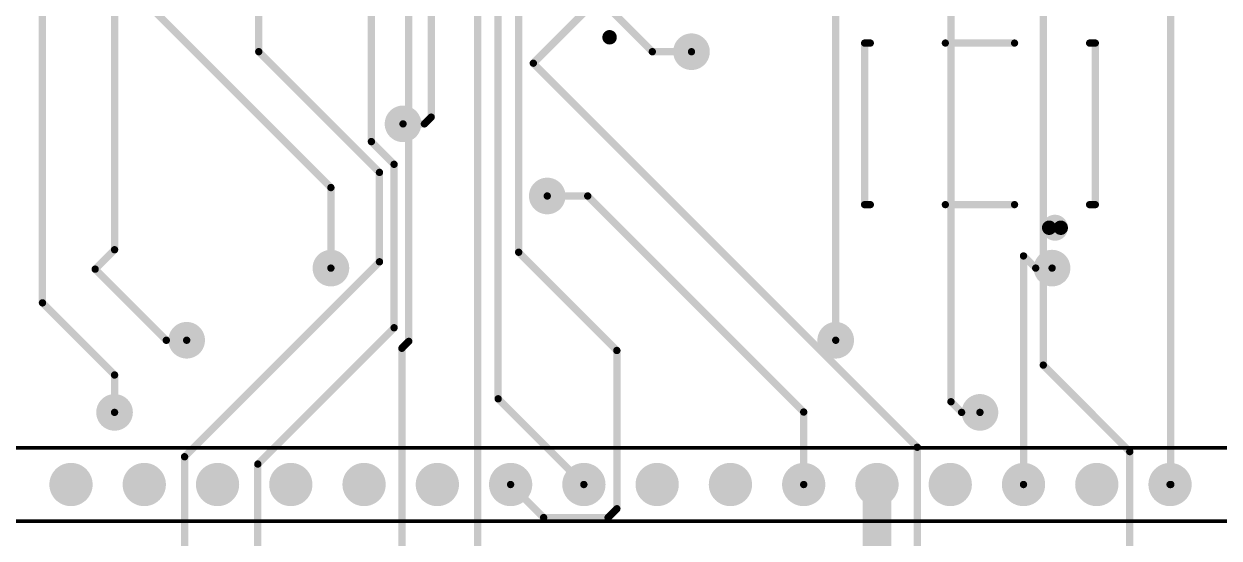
# Model space of a CAD drawing. Header units: millimetres. Extents: x -1529 to 2898, y -1337 to 2183.
# Drawn here: x -1435.3 to -1331.7, y 1952.8 to 1997.3 of the extents above; entities that cross this region are included whole.
import ezdxf

# ---------------------------------------------------------------- set-up
doc = ezdxf.new("R2010")
doc.units = ezdxf.units.MM
for name, color, linetype in [('BottomOverlay', 54, 'Continuous'), ('PadHoleLayer', 156, 'Continuous'), ('TopLayer', 1, 'Continuous'), ('TopOverlay', 2, 'Continuous'), ('ViaHoleLayer', 16, 'Continuous')]:
    doc.layers.add(name, color=color, linetype=linetype)

msp = doc.modelspace()

# ---------------------------------------------------------------- linework, layer by layer
at = {"layer": 'BottomOverlay', "color": 7, "true_color": 0xffffff}
for points, const_width in [([(-1384.251, 1996.157, 1), (-1384.876, 1996.157, 1)], 0.625), ([(-1385.032, 1996.157, 1), (-1384.72, 1996.157, 1)], 0.312), ([(-1384.407, 1996.157, 1), (-1384.095, 1996.157, 1)], 0.312), ([(-1362.62, 1995.657, 1), (-1362.307, 1995.657, 1)], 0.312), ([(-1362.62, 1995.657, 1), (-1362.307, 1995.657, 1)], 0.312), ([(-1362.12, 1995.657, 1), (-1361.807, 1995.657, 1)], 0.312), ([(-1355.62, 1995.657, 1), (-1355.307, 1995.657, 1)], 0.312), ([(-1349.62, 1995.657, 1), (-1349.307, 1995.657, 1)], 0.312), ([(-1343.12, 1995.657, 1), (-1342.807, 1995.657, 1)], 0.312), ([(-1342.62, 1995.657, 1), (-1342.307, 1995.657, 1)], 0.312), ([(-1342.62, 1995.657, 1), (-1342.307, 1995.657, 1)], 0.312), ([(-1362.62, 1981.657, 1), (-1362.307, 1981.657, 1)], 0.312), ([(-1362.62, 1981.657, 1), (-1362.307, 1981.657, 1)], 0.312), ([(-1362.12, 1981.657, 1), (-1361.807, 1981.657, 1)], 0.312), ([(-1355.62, 1981.657, 1), (-1355.307, 1981.657, 1)], 0.312), ([(-1349.62, 1981.657, 1), (-1349.307, 1981.657, 1)], 0.312), ([(-1343.12, 1981.657, 1), (-1342.807, 1981.657, 1)], 0.312), ([(-1342.62, 1981.657, 1), (-1342.307, 1981.657, 1)], 0.312), ([(-1342.62, 1981.657, 1), (-1342.307, 1981.657, 1)], 0.312), ([(-1345.464, 1979.657, 1), (-1346.464, 1979.657, 1)], 1.25), ([(-1346.776, 1979.657, 1), (-1346.151, 1979.657, 1)], 0.625), ([(-1345.776, 1979.657, 1), (-1345.151, 1979.657, 1)], 0.625)]:
    msp.add_lwpolyline(points, format="xyb", close=True, dxfattribs=dict(at, const_width=const_width))
at = {"layer": 'BottomOverlay', "color": 7, "true_color": 0xffffff, "const_width": 0.625}
for points in [[(-1362.464, 1981.657), (-1362.464, 1995.657)], [(-1362.464, 1995.657), (-1361.964, 1995.657)], [(-1355.464, 1995.657), (-1349.464, 1995.657)], [(-1342.964, 1995.657), (-1342.464, 1995.657)], [(-1342.464, 1981.657), (-1342.464, 1995.657)], [(-1362.464, 1981.657), (-1361.964, 1981.657)], [(-1355.464, 1981.657), (-1349.464, 1981.657)], [(-1342.964, 1981.657), (-1342.464, 1981.657)]]:
    msp.add_lwpolyline(points, dxfattribs=at)
at = {"layer": 'PadHoleLayer', "color": 7, "true_color": 0xffffff, "const_width": 1.25}
for points in [[(-1431.864, 1957.407, 1), (-1430.614, 1957.407, 1)], [(-1425.514, 1957.407, 1), (-1424.264, 1957.407, 1)], [(-1419.164, 1957.407, 1), (-1417.914, 1957.407, 1)], [(-1412.814, 1957.407, 1), (-1411.564, 1957.407, 1)], [(-1406.464, 1957.407, 1), (-1405.214, 1957.407, 1)], [(-1400.114, 1957.407, 1), (-1398.864, 1957.407, 1)], [(-1393.764, 1957.407, 1), (-1392.514, 1957.407, 1)], [(-1387.414, 1957.407, 1), (-1386.164, 1957.407, 1)], [(-1381.064, 1957.407, 1), (-1379.814, 1957.407, 1)], [(-1374.714, 1957.407, 1), (-1373.464, 1957.407, 1)], [(-1368.364, 1957.407, 1), (-1367.114, 1957.407, 1)], [(-1362.014, 1957.407, 1), (-1360.764, 1957.407, 1)], [(-1355.664, 1957.407, 1), (-1354.414, 1957.407, 1)], [(-1349.314, 1957.407, 1), (-1348.064, 1957.407, 1)], [(-1342.964, 1957.407, 1), (-1341.714, 1957.407, 1)], [(-1336.614, 1957.407, 1), (-1335.364, 1957.407, 1)]]:
    msp.add_lwpolyline(points, format="xyb", close=True, dxfattribs=at)
at = {"layer": 'TopLayer', "color": 7, "true_color": 0xffffff}
for points, const_width in [([(-1400.024, 1989.241), (-1400.024, 2030.453)], 0.635), ([(-1335.926, 1957.407), (-1335.926, 2026.68)], 0.635), ([(-1433.714, 1973.147), (-1433.714, 2019.907)], 0.635), ([(-1427.464, 1977.75), (-1427.464, 2013.657)], 0.635), ([(-1414.964, 1994.91), (-1414.964, 2013.657)], 0.635), ([(-1405.204, 1987.119), (-1405.204, 2013.662)], 0.635), ([(-1401.966, 1969.809), (-1401.966, 2010.525)], 0.635), ([(-1392.441, 1977.531), (-1392.441, 2009.598)], 0.635), ([(-1346.975, 1967.752), (-1346.975, 2009.724)], 0.635), ([(-1394.219, 1964.837), (-1394.219, 2006.931)], 0.635), ([(-1354.976, 1964.577), (-1354.976, 2005.153)], 0.635), ([(-1364.964, 1969.907), (-1364.964, 2004.563)], 0.635), ([(-1395.997, 1914.69), (-1395.997, 2002.486)], 0.635), ([(-1388.631, 2002.677), (-1380.861, 1994.907)], 0.635), ([(-1391.171, 1993.914), (-1383.714, 2001.371)], 0.635), ([(-1425.397, 1999.819), (-1408.714, 1983.136)], 0.635), ([(-1414.964, 1994.91), (-1404.506, 1984.452)], 0.635), ([(-1380.861, 1994.907), (-1377.464, 1994.907)], 0.635), ([(-1391.171, 1993.914), (-1357.897, 1960.64)], 0.635), ([(-1402.464, 1988.657), (-1400.608, 1988.657)], 0.635), ([(-1400.608, 1988.657), (-1400.024, 1989.241)], 0.635), ([(-1405.204, 1987.119), (-1403.236, 1985.151)], 0.635), ([(-1404.506, 1976.705), (-1404.506, 1984.452)], 0.635), ([(-1403.236, 1970.991), (-1403.236, 1985.151)], 0.635), ([(-1408.714, 1976.157), (-1408.714, 1983.136)], 0.635), ([(-1389.964, 1982.407), (-1386.458, 1982.407)], 0.635), ([(-1386.458, 1982.407), (-1367.739, 1963.688)], 0.635), ([(-1429.144, 1976.07), (-1427.464, 1977.75)], 0.635), ([(-1392.441, 1977.531), (-1383.932, 1969.022)], 0.635), ([(-1348.689, 1977.213), (-1347.633, 1976.157)], 0.635), ([(-1348.689, 1957.407), (-1348.689, 1977.213)], 0.635), ([(-1429.144, 1976.07), (-1422.98, 1969.907)], 0.635), ([(-1421.397, 1959.814), (-1404.506, 1976.705)], 0.635), ([(-1347.633, 1976.157), (-1346.214, 1976.157)], 0.635), ([(-1433.714, 1973.147), (-1427.464, 1966.897)], 0.635), ([(-1415.047, 1959.18), (-1403.236, 1970.991)], 0.635), ([(-1422.98, 1969.907), (-1421.214, 1969.907)], 0.635), ([(-1402.564, 1969.211), (-1401.966, 1969.809)], 0.635), ([(-1402.564, 1921.057), (-1402.564, 1969.211)], 0.635), ([(-1383.932, 1955.306), (-1383.932, 1969.022)], 0.635), ([(-1346.975, 1967.752), (-1339.482, 1960.259)], 0.635), ([(-1427.464, 1963.657), (-1427.464, 1966.897)], 0.635), ([(-1394.219, 1964.837), (-1386.789, 1957.407)], 0.635), ([(-1367.739, 1957.407), (-1367.739, 1963.688)], 0.635), ([(-1354.976, 1964.577), (-1354.056, 1963.657)], 0.635), ([(-1354.056, 1963.657), (-1352.464, 1963.657)], 0.635), ([(-1357.897, 1926.59), (-1357.897, 1960.64)], 0.635), ([(-1421.397, 1949.845), (-1421.397, 1959.814)], 0.635), ([(-1339.482, 1933.175), (-1339.482, 1960.259)], 0.635), ([(-1415.047, 1933.574), (-1415.047, 1959.18)], 0.635), ([(-1393.139, 1957.407), (-1390.276, 1954.544)], 0.635), ([(-1361.389, 1929.731), (-1361.389, 1957.407)], 2.5), ([(-1335.989, 1957.407), (-1335.926, 1957.407)], 0.635), ([(-1384.694, 1954.544), (-1383.932, 1955.306)], 0.635), ([(-1390.276, 1954.544), (-1384.694, 1954.544)], 0.635)]:
    msp.add_lwpolyline(points, dxfattribs=dict(at, const_width=const_width))
for points, const_width in [([(-1378.257, 1994.907, 1), (-1376.67, 1994.907, 1)], 1.587), ([(-1415.122, 1994.91, 1), (-1414.805, 1994.91, 1)], 0.318), ([(-1415.122, 1994.91, 1), (-1414.805, 1994.91, 1)], 0.318), ([(-1381.019, 1994.907, 1), (-1380.702, 1994.907, 1)], 0.318), ([(-1381.019, 1994.907, 1), (-1380.702, 1994.907, 1)], 0.318), ([(-1377.622, 1994.907, 1), (-1377.305, 1994.907, 1)], 0.318), ([(-1391.329, 1993.914, 1), (-1391.012, 1993.914, 1)], 0.318), ([(-1391.329, 1993.914, 1), (-1391.012, 1993.914, 1)], 0.318), ([(-1403.257, 1988.657, 1), (-1401.67, 1988.657, 1)], 1.587), ([(-1402.622, 1988.657, 1), (-1402.305, 1988.657, 1)], 0.318), ([(-1400.767, 1988.657, 1), (-1400.449, 1988.657, 1)], 0.318), ([(-1400.767, 1988.657, 1), (-1400.449, 1988.657, 1)], 0.318), ([(-1400.182, 1989.241, 1), (-1399.865, 1989.241, 1)], 0.318), ([(-1400.182, 1989.241, 1), (-1399.865, 1989.241, 1)], 0.318), ([(-1405.363, 1987.119, 1), (-1405.045, 1987.119, 1)], 0.318), ([(-1405.363, 1987.119, 1), (-1405.045, 1987.119, 1)], 0.318), ([(-1404.664, 1984.452, 1), (-1404.347, 1984.452, 1)], 0.318), ([(-1404.664, 1984.452, 1), (-1404.347, 1984.452, 1)], 0.318), ([(-1403.394, 1985.151, 1), (-1403.077, 1985.151, 1)], 0.318), ([(-1403.394, 1985.151, 1), (-1403.077, 1985.151, 1)], 0.318), ([(-1390.757, 1982.407, 1), (-1389.17, 1982.407, 1)], 1.587), ([(-1408.872, 1983.136, 1), (-1408.555, 1983.136, 1)], 0.318), ([(-1408.872, 1983.136, 1), (-1408.555, 1983.136, 1)], 0.318), ([(-1390.122, 1982.407, 1), (-1389.805, 1982.407, 1)], 0.318), ([(-1386.617, 1982.407, 1), (-1386.299, 1982.407, 1)], 0.318), ([(-1386.617, 1982.407, 1), (-1386.299, 1982.407, 1)], 0.318), ([(-1427.622, 1977.75, 1), (-1427.305, 1977.75, 1)], 0.318), ([(-1427.622, 1977.75, 1), (-1427.305, 1977.75, 1)], 0.318), ([(-1409.507, 1976.157, 1), (-1407.92, 1976.157, 1)], 1.587), ([(-1392.599, 1977.531, 1), (-1392.282, 1977.531, 1)], 0.318), ([(-1392.599, 1977.531, 1), (-1392.282, 1977.531, 1)], 0.318), ([(-1348.848, 1977.213, 1), (-1348.53, 1977.213, 1)], 0.318), ([(-1348.848, 1977.213, 1), (-1348.53, 1977.213, 1)], 0.318), ([(-1347.007, 1976.157, 1), (-1345.42, 1976.157, 1)], 1.587), ([(-1429.302, 1976.07, 1), (-1428.985, 1976.07, 1)], 0.318), ([(-1429.302, 1976.07, 1), (-1428.985, 1976.07, 1)], 0.318), ([(-1408.872, 1976.157, 1), (-1408.555, 1976.157, 1)], 0.318), ([(-1404.664, 1976.705, 1), (-1404.347, 1976.705, 1)], 0.318), ([(-1404.664, 1976.705, 1), (-1404.347, 1976.705, 1)], 0.318), ([(-1347.791, 1976.157, 1), (-1347.474, 1976.157, 1)], 0.318), ([(-1347.791, 1976.157, 1), (-1347.474, 1976.157, 1)], 0.318), ([(-1346.372, 1976.157, 1), (-1346.055, 1976.157, 1)], 0.318), ([(-1433.872, 1973.147, 1), (-1433.555, 1973.147, 1)], 0.318), ([(-1433.872, 1973.147, 1), (-1433.555, 1973.147, 1)], 0.318), ([(-1422.007, 1969.907, 1), (-1420.42, 1969.907, 1)], 1.587), ([(-1403.394, 1970.991, 1), (-1403.077, 1970.991, 1)], 0.318), ([(-1403.394, 1970.991, 1), (-1403.077, 1970.991, 1)], 0.318), ([(-1365.757, 1969.907, 1), (-1364.17, 1969.907, 1)], 1.587), ([(-1423.139, 1969.907, 1), (-1422.821, 1969.907, 1)], 0.318), ([(-1423.139, 1969.907, 1), (-1422.821, 1969.907, 1)], 0.318), ([(-1421.372, 1969.907, 1), (-1421.055, 1969.907, 1)], 0.318), ([(-1402.124, 1969.809, 1), (-1401.807, 1969.809, 1)], 0.318), ([(-1402.124, 1969.809, 1), (-1401.807, 1969.809, 1)], 0.318), ([(-1365.122, 1969.907, 1), (-1364.805, 1969.907, 1)], 0.318), ([(-1402.722, 1969.211, 1), (-1402.405, 1969.211, 1)], 0.318), ([(-1402.722, 1969.211, 1), (-1402.405, 1969.211, 1)], 0.318), ([(-1384.09, 1969.022, 1), (-1383.773, 1969.022, 1)], 0.318), ([(-1384.09, 1969.022, 1), (-1383.773, 1969.022, 1)], 0.318), ([(-1347.133, 1967.752, 1), (-1346.816, 1967.752, 1)], 0.318), ([(-1347.133, 1967.752, 1), (-1346.816, 1967.752, 1)], 0.318), ([(-1427.622, 1966.897, 1), (-1427.305, 1966.897, 1)], 0.318), ([(-1427.622, 1966.897, 1), (-1427.305, 1966.897, 1)], 0.318), ([(-1428.257, 1963.657, 1), (-1426.67, 1963.657, 1)], 1.587), ([(-1394.377, 1964.837, 1), (-1394.06, 1964.837, 1)], 0.318), ([(-1394.377, 1964.837, 1), (-1394.06, 1964.837, 1)], 0.318), ([(-1353.257, 1963.657, 1), (-1351.67, 1963.657, 1)], 1.587), ([(-1427.622, 1963.657, 1), (-1427.305, 1963.657, 1)], 0.318), ([(-1367.898, 1963.688, 1), (-1367.58, 1963.688, 1)], 0.318), ([(-1367.898, 1963.688, 1), (-1367.58, 1963.688, 1)], 0.318), ([(-1355.134, 1964.577, 1), (-1354.817, 1964.577, 1)], 0.318), ([(-1355.134, 1964.577, 1), (-1354.817, 1964.577, 1)], 0.318), ([(-1354.214, 1963.657, 1), (-1353.897, 1963.657, 1)], 0.318), ([(-1354.214, 1963.657, 1), (-1353.897, 1963.657, 1)], 0.318), ([(-1352.622, 1963.657, 1), (-1352.305, 1963.657, 1)], 0.318), ([(-1358.055, 1960.64, 1), (-1357.738, 1960.64, 1)], 0.318), ([(-1358.055, 1960.64, 1), (-1357.738, 1960.64, 1)], 0.318), ([(-1421.555, 1959.814, 1), (-1421.238, 1959.814, 1)], 0.318), ([(-1421.555, 1959.814, 1), (-1421.238, 1959.814, 1)], 0.318), ([(-1339.64, 1960.259, 1), (-1339.323, 1960.259, 1)], 0.318), ([(-1339.64, 1960.259, 1), (-1339.323, 1960.259, 1)], 0.318), ([(-1432.176, 1957.407, 1), (-1430.301, 1957.407, 1)], 1.875), ([(-1425.826, 1957.407, 1), (-1423.951, 1957.407, 1)], 1.875), ([(-1419.476, 1957.407, 1), (-1417.601, 1957.407, 1)], 1.875), ([(-1415.205, 1959.18, 1), (-1414.888, 1959.18, 1)], 0.318), ([(-1415.205, 1959.18, 1), (-1414.888, 1959.18, 1)], 0.318), ([(-1413.126, 1957.407, 1), (-1411.251, 1957.407, 1)], 1.875), ([(-1406.776, 1957.407, 1), (-1404.901, 1957.407, 1)], 1.875), ([(-1400.426, 1957.407, 1), (-1398.551, 1957.407, 1)], 1.875), ([(-1394.076, 1957.407, 1), (-1392.201, 1957.407, 1)], 1.875), ([(-1387.726, 1957.407, 1), (-1385.851, 1957.407, 1)], 1.875), ([(-1381.376, 1957.407, 1), (-1379.501, 1957.407, 1)], 1.875), ([(-1375.026, 1957.407, 1), (-1373.151, 1957.407, 1)], 1.875), ([(-1368.676, 1957.407, 1), (-1366.801, 1957.407, 1)], 1.875), ([(-1362.326, 1957.407, 1), (-1360.451, 1957.407, 1)], 1.875), ([(-1355.976, 1957.407, 1), (-1354.101, 1957.407, 1)], 1.875), ([(-1349.626, 1957.407, 1), (-1347.751, 1957.407, 1)], 1.875), ([(-1343.276, 1957.407, 1), (-1341.401, 1957.407, 1)], 1.875), ([(-1336.926, 1957.407, 1), (-1335.051, 1957.407, 1)], 1.875), ([(-1393.298, 1957.407, 1), (-1392.98, 1957.407, 1)], 0.318), ([(-1386.948, 1957.407, 1), (-1386.63, 1957.407, 1)], 0.318), ([(-1367.898, 1957.407, 1), (-1367.58, 1957.407, 1)], 0.318), ([(-1362.014, 1957.407, 1), (-1360.764, 1957.407, 1)], 1.25), ([(-1348.848, 1957.407, 1), (-1348.53, 1957.407, 1)], 0.318), ([(-1336.148, 1957.407, 1), (-1335.83, 1957.407, 1)], 0.318), ([(-1336.084, 1957.407, 1), (-1335.767, 1957.407, 1)], 0.318), ([(-1336.084, 1957.407, 1), (-1335.767, 1957.407, 1)], 0.318), ([(-1384.09, 1955.306, 1), (-1383.773, 1955.306, 1)], 0.318), ([(-1384.09, 1955.306, 1), (-1383.773, 1955.306, 1)], 0.318), ([(-1390.435, 1954.544, 1), (-1390.117, 1954.544, 1)], 0.318), ([(-1390.435, 1954.544, 1), (-1390.117, 1954.544, 1)], 0.318), ([(-1384.852, 1954.544, 1), (-1384.535, 1954.544, 1)], 0.318), ([(-1384.852, 1954.544, 1), (-1384.535, 1954.544, 1)], 0.318)]:
    msp.add_lwpolyline(points, format="xyb", close=True, dxfattribs=dict(at, const_width=const_width))
at = {"layer": 'TopOverlay', "color": 7, "true_color": 0xffffff, "const_width": 0.313}
for points in [[(-1453.464, 1960.582), (-1326.464, 1960.582)], [(-1453.464, 1954.232), (-1326.464, 1954.232)]]:
    msp.add_lwpolyline(points, dxfattribs=at)
at = {"layer": 'ViaHoleLayer', "color": 7, "true_color": 0xffffff, "const_width": 0.889}
for points in [[(-1377.908, 1994.907, 1), (-1377.019, 1994.907, 1)], [(-1402.908, 1988.657, 1), (-1402.019, 1988.657, 1)], [(-1390.408, 1982.407, 1), (-1389.519, 1982.407, 1)], [(-1409.158, 1976.157, 1), (-1408.269, 1976.157, 1)], [(-1346.658, 1976.157, 1), (-1345.769, 1976.157, 1)], [(-1421.658, 1969.907, 1), (-1420.769, 1969.907, 1)], [(-1365.408, 1969.907, 1), (-1364.519, 1969.907, 1)], [(-1427.908, 1963.657, 1), (-1427.019, 1963.657, 1)], [(-1352.908, 1963.657, 1), (-1352.019, 1963.657, 1)]]:
    msp.add_lwpolyline(points, format="xyb", close=True, dxfattribs=at)

doc.saveas('drawing.dxf')
